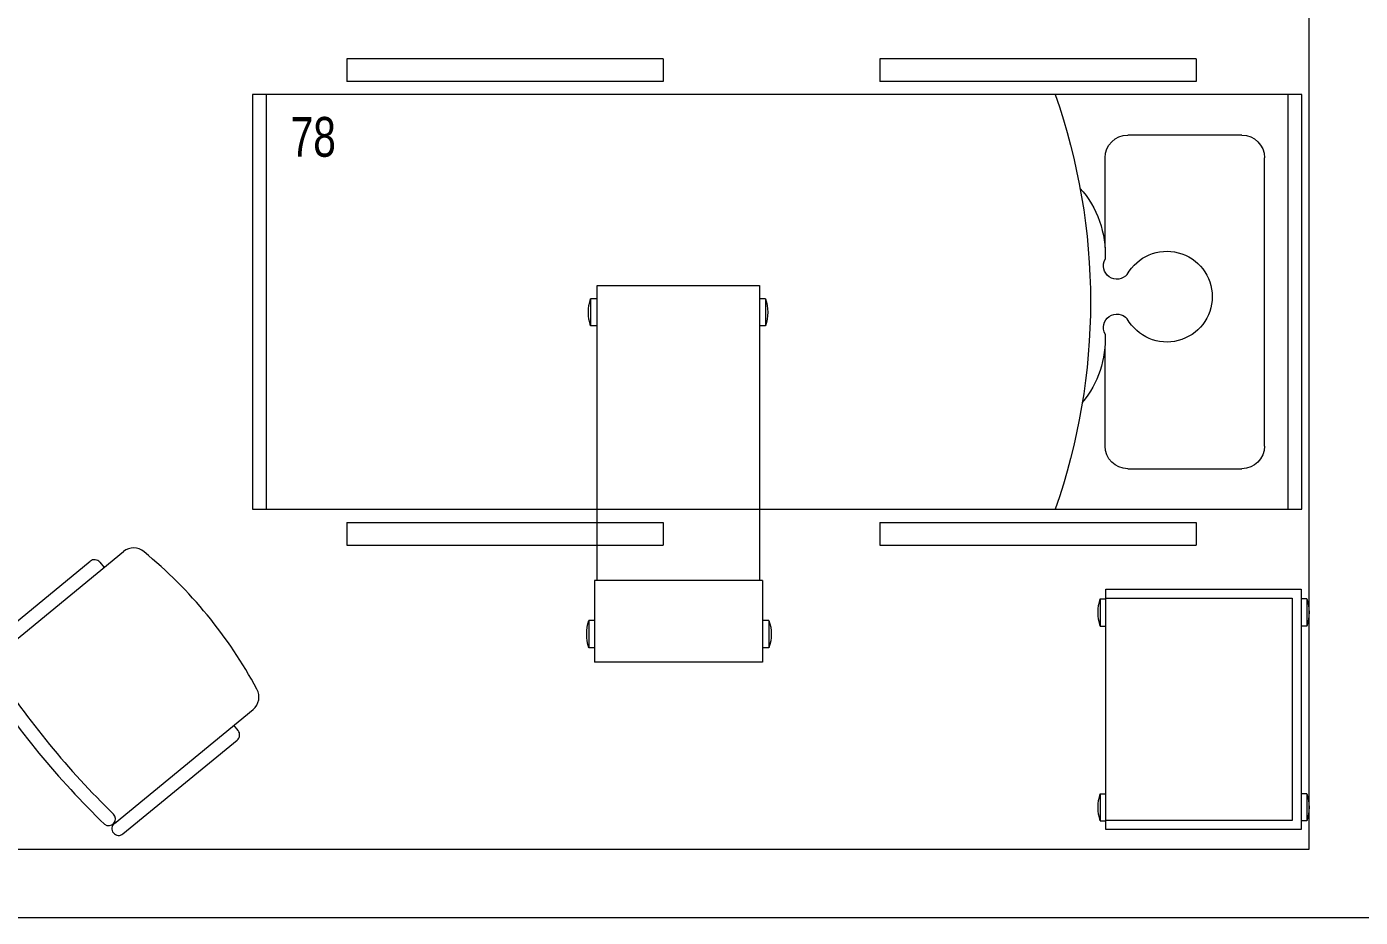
# Model space of a CAD drawing. Header units: metres. Extents: x -18745 to 220762, y -1579758 to -1356048.
# Drawn here: x 144641 to 147579, y -1431373 to -1429410 of the extents above; entities that cross this region are included whole.
import ezdxf

# ---------------------------------------------------------------- set-up
doc = ezdxf.new("R2010")
doc.units = ezdxf.units.M
doc.layers.get('0').update_dxf_attribs({"lineweight": 0})
for name, color, linetype, lineweight in [('A-100 - Copy$0$Medical Equipment and Furniture', 8, 'Continuous', 0), ('A-100 - Copy$0$Medical Equipment and Furniture1', 8, 'Continuous', 5), ('A-100 - Copy$0$Walls', 8, 'Continuous', 0)]:
    doc.layers.add(name, color=color, linetype=linetype, lineweight=lineweight)
doc.styles.add('A-100 - Copy$0$X3G_ENTITY_257CFD', font='swisscl.ttf', dxfattribs={"height": 200})

# ---------------------------------------------------------------- blocks, each defined once
blk = doc.blocks.new('A-100 - Copy$0$Hospital Bed')
at = {"layer": 'A-100 - Copy$0$Medical Equipment and Furniture1'}
for p, q in [((38.338, -101.6315, 0), (38.338, -101.6815, 0)), ((38.338, -101.6315, 0), (39.0347, -101.6315, 0)), ((39.0347, -101.6315, 0), (39.0347, -101.6815, 0)), ((39.5123, -101.6315, 0), (40.209, -101.6315, 0)), ((39.5123, -101.6315, 0), (39.5123, -101.6815, 0)), ((40.209, -101.6315, 0), (40.209, -101.6815, 0)), ((38.338, -101.6815, 0), (39.0347, -101.6815, 0)), ((39.5123, -101.6815, 0), (40.209, -101.6815, 0)), ((38.105, -102.6245, 0), (38.105, -101.7101, 0)), ((38.105, -101.7101, 0), (40.4164, -101.7101, 0)), ((38.135, -102.6245, 0), (38.135, -101.7101, 0)), ((40.3864, -101.7101, 0), (40.3864, -102.6245, 0)), ((40.4164, -101.7101, 0), (40.4164, -102.6245, 0)), ((38.2374, -101.7997, 0), (38.4887, -101.7997, 0)), ((38.1874, -102.485, 0), (38.1874, -101.8497, 0)), ((38.5387, -102.0476, 0), (38.5387, -101.8497, 0)), ((38.5387, -102.485, 0), (38.5387, -102.264, 0)), ((38.4887, -102.535, 0), (38.2374, -102.535, 0)), ((40.4164, -102.6245, 0), (38.105, -102.6245, 0)), ((38.338, -102.6532, 0), (38.338, -102.7032, 0)), ((39.0347, -102.6532, 0), (38.338, -102.6532, 0)), ((39.0347, -102.6532, 0), (39.0347, -102.7032, 0)), ((40.209, -102.6532, 0), (39.5123, -102.6532, 0)), ((39.5123, -102.6532, 0), (39.5123, -102.7032, 0)), ((40.209, -102.6532, 0), (40.209, -102.7032, 0)), ((39.0347, -102.7032, 0), (38.338, -102.7032, 0)), ((40.209, -102.7032, 0), (39.5123, -102.7032, 0))]:
    blk.add_line(p, q, dxfattribs=at)
at = {"layer": 'A-100 - Copy$0$Medical Equipment and Furniture1', "elevation": 0}
for points in [[(38.6489, -102.6245), (38.6489, -102.6245), (38.6489, -102.6245), (38.6489, -102.6245), (38.6489, -102.6245), (38.6489, -102.6245), (38.6489, -102.6245), (38.6489, -102.6245), (38.6489, -102.6245), (38.6489, -102.6245), (38.6489, -102.6245), (38.6489, -102.6245), (38.6489, -102.6245), (38.6489, -102.6245), (38.6489, -102.6245), (38.6489, -102.6245), (38.6489, -102.6245), (38.6489, -102.6245), (38.6489, -102.6245), (38.6489, -102.6245), (38.6489, -102.6245), (38.6489, -102.6245), (38.6489, -102.6245), (38.6489, -102.6245), (38.6489, -102.6245), (38.6489, -102.6245), (38.6489, -102.6245), (38.6489, -102.6245), (38.6489, -102.6245), (38.6489, -102.6245), (38.6489, -102.6245), (38.6489, -102.6245), (38.6489, -102.6245), (38.6489, -102.6245), (38.6489, -102.6245), (38.6489, -102.6245), (38.6489, -102.6245), (38.6489, -102.6245), (38.6489, -102.6245), (38.6489, -102.6245), (38.6489, -102.6245), (38.6489, -102.6245), (38.6489, -102.6245), (38.6489, -102.6245), (38.6489, -102.6245), (38.6489, -102.6245), (38.6489, -102.6245), (38.6489, -102.6245), (38.6489, -102.6245), (38.6489, -102.6245), (38.6489, -102.6245), (38.6489, -102.6245), (38.6489, -102.6245), (38.6489, -102.6245), (38.6489, -102.6245), (38.6489, -102.6245), (38.6489, -102.6245), (38.6489, -102.6245), (38.6489, -102.6245), (38.6489, -102.6245), (38.6489, -102.6245), (38.6489, -102.6245), (38.6489, -102.6245), (38.6489, -102.6245), (38.6489, -102.6245), (38.6489, -102.6245), (38.6489, -102.6245), (38.6489, -102.6245), (38.6489, -102.6245), (38.6489, -102.6245), (38.6489, -102.6245), (38.6489, -102.6245), (38.6489, -102.6245), (38.6489, -102.6245), (38.6489, -102.6245), (38.6489, -102.6245), (38.6489, -102.6245), (38.6489, -102.6245), (38.6489, -102.6245), (38.6489, -102.6245), (38.6489, -102.6245), (38.6489, -102.6245), (38.6489, -102.6245), (38.6489, -102.6245), (38.6489, -102.6245), (38.6489, -102.6245), (38.6489, -102.6245), (38.6489, -102.6245), (38.6489, -102.6245), (38.6489, -102.6245), (38.6489, -102.6245), (38.6489, -102.6245), (38.6489, -102.6245), (38.6489, -102.6245), (38.6489, -102.6245), (38.6489, -102.6245), (38.6489, -102.6245), (38.6489, -102.6245), (38.6489, -102.6245), (38.6489, -102.6245), (38.6489, -102.6245), (38.6489, -102.6245), (38.6489, -102.6245), (38.6489, -102.6245), (38.6489, -102.6245), (38.6489, -102.6245), (38.6489, -102.6245), (38.6489, -102.6245), (38.6489, -102.6245), (38.6489, -102.6245), (38.6489, -102.6245), (38.6489, -102.6245), (38.6489, -102.6245), (38.6489, -102.6245), (38.6489, -102.6245), (38.6489, -102.6245), (38.6489, -102.6245), (38.6489, -102.6245), (38.6489, -102.6245), (38.6489, -102.6245), (38.6489, -102.6245), (38.6489, -102.6245), (38.6489, -102.6245), (38.6489, -102.6245), (38.6489, -102.6245), (38.6489, -102.6245), (38.6489, -102.6245), (38.6489, -102.6245), (38.6489, -102.6245), (38.6489, -102.6245), (38.6489, -102.6245), (38.6489, -102.6245), (38.6489, -102.6245), (38.6489, -102.6245), (38.6489, -102.6245), (38.6489, -102.6245), (38.6489, -102.6245), (38.6489, -102.6245), (38.6489, -102.6245), (38.6489, -102.6245), (38.6489, -102.6245), (38.6489, -102.6245), (38.6489, -102.6245), (38.6489, -102.6245), (38.6489, -102.6245), (38.6489, -102.6245), (38.6489, -102.6245), (38.6489, -102.6245), (38.6489, -102.6245), (38.6489, -102.6245), (38.6489, -102.6245), (38.6489, -102.6245), (38.6489, -102.6245), (38.6489, -102.6245), (38.6489, -102.6245), (38.6489, -102.6245), (38.6489, -102.6245), (38.6489, -102.6245), (38.6489, -102.6245), (38.6489, -102.6245), (38.6489, -102.6245), (38.6489, -102.6245), (38.6489, -102.6245), (38.6489, -102.6245), (38.6489, -102.6245), (38.6489, -102.6245), (38.6489, -102.6245), (38.6489, -102.6245), (38.6489, -102.6245), (38.6489, -102.6245), (38.6489, -102.6245), (38.6489, -102.6245), (38.6489, -102.6245), (38.6489, -102.6245), (38.6489, -102.6245), (38.6489, -102.6245), (38.6489, -102.6245), (38.6489, -102.6245), (38.6489, -102.6245), (38.6489, -102.6245), (38.6489, -102.6245), (38.6489, -102.6245), (38.6489, -102.6245), (38.6489, -102.6245), (38.6489, -102.6245), (38.6489, -102.6245), (38.6489, -102.6245), (38.6489, -102.6245), (38.6489, -102.6245), (38.6489, -102.6245), (38.6489, -102.6245), (38.6489, -102.6245), (38.6489, -102.6245), (38.6489, -102.6245), (38.6489, -102.6245), (38.6489, -102.6245), (38.6489, -102.6245), (38.6489, -102.6245), (38.6489, -102.6245), (38.6489, -102.6245), (38.6489, -102.6245), (38.6489, -102.6245), (38.6489, -102.6245), (38.6489, -102.6245), (38.6489, -102.6245), (38.6489, -102.6245), (38.6489, -102.6245), (38.6489, -102.6245), (38.6489, -102.6245), (38.6489, -102.6245), (38.6489, -102.6245), (38.6489, -102.6245), (38.6489, -102.6245), (38.6489, -102.6245), (38.6489, -102.6245), (38.6489, -102.6245), (38.6489, -102.6245), (38.6489, -102.6245), (38.6489, -102.6245)], [(38.6489, -102.6245), (38.6489, -102.6245), (38.6489, -102.6245), (38.6489, -102.6245), (38.6489, -102.6245), (38.6489, -102.6245), (38.6489, -102.6245), (38.6489, -102.6245), (38.6489, -102.6245), (38.6489, -102.6245), (38.6489, -102.6245), (38.6489, -102.6245), (38.6489, -102.6245), (38.6489, -102.6245), (38.6489, -102.6245), (38.6489, -102.6245), (38.6489, -102.6245), (38.6489, -102.6245), (38.6489, -102.6245), (38.6489, -102.6245), (38.6489, -102.6245), (38.6489, -102.6245), (38.6489, -102.6245), (38.6489, -102.6245), (38.6489, -102.6245), (38.6489, -102.6245), (38.6489, -102.6245), (38.6489, -102.6245), (38.6489, -102.6245), (38.6489, -102.6245), (38.6489, -102.6245), (38.6489, -102.6245), (38.6489, -102.6245), (38.6489, -102.6245), (38.6489, -102.6245), (38.6489, -102.6245), (38.6489, -102.6245), (38.6489, -102.6245), (38.6489, -102.6245), (38.6489, -102.6245), (38.6489, -102.6245), (38.6489, -102.6245), (38.6489, -102.6245), (38.6489, -102.6245), (38.6489, -102.6245), (38.6489, -102.6245), (38.6489, -102.6245), (38.6489, -102.6245), (38.6489, -102.6245), (38.6489, -102.6245), (38.6489, -102.6245), (38.6489, -102.6245), (38.6489, -102.6245), (38.6489, -102.6245), (38.6489, -102.6245), (38.6489, -102.6245), (38.6489, -102.6245), (38.6489, -102.6245), (38.6489, -102.6245), (38.6489, -102.6245), (38.6489, -102.6245), (38.6489, -102.6245), (38.6489, -102.6245), (38.6489, -102.6245), (38.6489, -102.6245), (38.6489, -102.6245), (38.6489, -102.6245), (38.6489, -102.6245), (38.6489, -102.6245), (38.6489, -102.6245), (38.6489, -102.6245), (38.6489, -102.6245), (38.6489, -102.6245), (38.6489, -102.6245), (38.6489, -102.6245), (38.6489, -102.6245), (38.6489, -102.6245), (38.6489, -102.6245), (38.6489, -102.6245), (38.6489, -102.6245), (38.6489, -102.6245), (38.6489, -102.6245), (38.6489, -102.6245), (38.6489, -102.6245), (38.6489, -102.6245), (38.6489, -102.6245), (38.6489, -102.6245), (38.6489, -102.6245), (38.6489, -102.6245), (38.6489, -102.6245), (38.6489, -102.6245), (38.6489, -102.6245), (38.6489, -102.6245), (38.6489, -102.6245), (38.6489, -102.6245), (38.6489, -102.6245), (38.6489, -102.6245), (38.6489, -102.6245), (38.6489, -102.6245), (38.6489, -102.6245), (38.6489, -102.6245), (38.6489, -102.6245), (38.6489, -102.6245), (38.6489, -102.6245), (38.6489, -102.6245), (38.6489, -102.6245), (38.6489, -102.6245), (38.6489, -102.6245), (38.6489, -102.6245), (38.6489, -102.6245), (38.6489, -102.6245), (38.6489, -102.6245), (38.6489, -102.6245), (38.6489, -102.6245), (38.6489, -102.6245), (38.6489, -102.6245), (38.6489, -102.6245), (38.6489, -102.6245), (38.6489, -102.6245), (38.6489, -102.6245), (38.6489, -102.6245), (38.6489, -102.6245), (38.6489, -102.6245), (38.6489, -102.6245), (38.6489, -102.6245), (38.6489, -102.6245), (38.6489, -102.6245), (38.6489, -102.6245), (38.6489, -102.6245), (38.6489, -102.6245), (38.6489, -102.6245), (38.6489, -102.6245), (38.6489, -102.6245), (38.6489, -102.6245), (38.6489, -102.6245), (38.6489, -102.6245), (38.6489, -102.6245), (38.6489, -102.6245), (38.6489, -102.6245), (38.6489, -102.6245), (38.6489, -102.6245), (38.6489, -102.6245), (38.6489, -102.6245), (38.6489, -102.6245), (38.6489, -102.6245), (38.6489, -102.6245), (38.6489, -102.6245), (38.6489, -102.6245), (38.6489, -102.6245), (38.6489, -102.6245), (38.6489, -102.6245), (38.6489, -102.6245), (38.6489, -102.6245), (38.6489, -102.6245), (38.6489, -102.6245), (38.6489, -102.6245), (38.6489, -102.6245), (38.6489, -102.6245), (38.6489, -102.6245), (38.6489, -102.6245), (38.6489, -102.6245), (38.6489, -102.6245), (38.6489, -102.6245), (38.6489, -102.6245), (38.6489, -102.6245), (38.6489, -102.6245), (38.6489, -102.6245), (38.6489, -102.6245), (38.6489, -102.6245), (38.6489, -102.6245), (38.6489, -102.6245), (38.6489, -102.6245), (38.6489, -102.6245), (38.6489, -102.6245), (38.6489, -102.6245), (38.6489, -102.6245), (38.6489, -102.6245), (38.6489, -102.6245), (38.6489, -102.6245), (38.6489, -102.6245), (38.6489, -102.6245), (38.6489, -102.6245), (38.6489, -102.6245), (38.6489, -102.6245), (38.6489, -102.6245), (38.6489, -102.6245), (38.6489, -102.6245), (38.6489, -102.6245), (38.6489, -102.6245), (38.6489, -102.6245), (38.6489, -102.6245), (38.6489, -102.6245), (38.6489, -102.6245), (38.6489, -102.6245), (38.6489, -102.6245), (38.6489, -102.6245), (38.6489, -102.6245), (38.6489, -102.6245), (38.6489, -102.6245), (38.6489, -102.6245), (38.6489, -102.6245), (38.6489, -102.6245), (38.6489, -102.6245), (38.6489, -102.6245), (38.6489, -102.6245), (38.6489, -102.6245), (38.6489, -102.6245), (38.6489, -102.6245), (38.6489, -102.6245), (38.6489, -102.6245), (38.6489, -102.6245), (38.6489, -102.6245), (38.6489, -102.6245), (38.6489, -102.6245)], [(38.6489, -102.6245), (38.6489, -102.6245), (38.6489, -102.6245), (38.6489, -102.6245), (38.6489, -102.6245), (38.6489, -102.6245), (38.6489, -102.6245), (38.6489, -102.6245), (38.6489, -102.6245), (38.6489, -102.6245), (38.6489, -102.6245), (38.6489, -102.6245), (38.6489, -102.6245), (38.6489, -102.6245), (38.6489, -102.6245), (38.6489, -102.6245), (38.6489, -102.6245), (38.6489, -102.6245), (38.6489, -102.6245), (38.6489, -102.6245), (38.6489, -102.6245), (38.6489, -102.6245), (38.6489, -102.6245), (38.6489, -102.6245), (38.6489, -102.6245), (38.6489, -102.6245), (38.6489, -102.6245), (38.6489, -102.6245), (38.6489, -102.6245), (38.6489, -102.6245), (38.6489, -102.6245), (38.6489, -102.6245), (38.6489, -102.6245), (38.6489, -102.6245), (38.6489, -102.6245), (38.6489, -102.6245), (38.6489, -102.6245), (38.6489, -102.6245), (38.6489, -102.6245), (38.6489, -102.6245), (38.6489, -102.6245), (38.6489, -102.6245), (38.6489, -102.6245), (38.6489, -102.6245), (38.6489, -102.6245), (38.6489, -102.6245), (38.6489, -102.6245), (38.6489, -102.6245), (38.6489, -102.6245), (38.6489, -102.6245), (38.6489, -102.6245), (38.6489, -102.6245), (38.6489, -102.6245), (38.6489, -102.6245), (38.6489, -102.6245), (38.6489, -102.6245), (38.6489, -102.6245), (38.6489, -102.6245), (38.6489, -102.6245), (38.6489, -102.6245), (38.6489, -102.6245), (38.6489, -102.6245), (38.6489, -102.6245), (38.6489, -102.6245), (38.6489, -102.6245), (38.6489, -102.6245), (38.6489, -102.6245), (38.6489, -102.6245), (38.6489, -102.6245), (38.6489, -102.6245), (38.6489, -102.6245), (38.6489, -102.6245), (38.6489, -102.6245), (38.6489, -102.6245), (38.6489, -102.6245), (38.6489, -102.6245), (38.6489, -102.6245), (38.6489, -102.6245), (38.6489, -102.6245), (38.6489, -102.6245), (38.6489, -102.6245), (38.6489, -102.6245), (38.6489, -102.6245), (38.6489, -102.6245), (38.6489, -102.6245), (38.6489, -102.6245), (38.6489, -102.6245), (38.6489, -102.6245), (38.6489, -102.6245), (38.6489, -102.6245), (38.6489, -102.6245), (38.6489, -102.6245), (38.6489, -102.6245), (38.6489, -102.6245), (38.6489, -102.6245), (38.6489, -102.6245), (38.6489, -102.6245), (38.6489, -102.6245), (38.6489, -102.6245), (38.6489, -102.6245), (38.6489, -102.6245), (38.6489, -102.6245), (38.6489, -102.6245), (38.6489, -102.6245), (38.6489, -102.6245), (38.6489, -102.6245), (38.6489, -102.6245), (38.6489, -102.6245), (38.6489, -102.6245), (38.6489, -102.6245), (38.6489, -102.6245), (38.6489, -102.6245), (38.6489, -102.6245), (38.6489, -102.6245), (38.6489, -102.6245), (38.6489, -102.6245), (38.6489, -102.6245), (38.6489, -102.6245), (38.6489, -102.6245), (38.6489, -102.6245), (38.6489, -102.6245), (38.6489, -102.6245), (38.6489, -102.6245), (38.6489, -102.6245), (38.6489, -102.6245), (38.6489, -102.6245), (38.6489, -102.6245), (38.6489, -102.6245), (38.6489, -102.6245), (38.6489, -102.6245), (38.6489, -102.6245), (38.6489, -102.6245), (38.6489, -102.6245), (38.6489, -102.6245), (38.6489, -102.6245), (38.6489, -102.6245), (38.6489, -102.6245), (38.6489, -102.6245), (38.6489, -102.6245), (38.6489, -102.6245), (38.6489, -102.6245), (38.6489, -102.6245), (38.6489, -102.6245), (38.6489, -102.6245), (38.6489, -102.6245), (38.6489, -102.6245), (38.6489, -102.6245), (38.6489, -102.6245), (38.6489, -102.6245), (38.6489, -102.6245), (38.6489, -102.6245), (38.6489, -102.6245), (38.6489, -102.6245), (38.6489, -102.6245), (38.6489, -102.6245), (38.6489, -102.6245), (38.6489, -102.6245), (38.6489, -102.6245), (38.6489, -102.6245), (38.6489, -102.6245), (38.6489, -102.6245), (38.6489, -102.6245), (38.6489, -102.6245), (38.6489, -102.6245), (38.6489, -102.6245), (38.6489, -102.6245), (38.6489, -102.6245), (38.6489, -102.6245), (38.6489, -102.6245), (38.6489, -102.6245), (38.6489, -102.6245), (38.6489, -102.6245), (38.6489, -102.6245), (38.6489, -102.6245), (38.6489, -102.6245), (38.6489, -102.6245), (38.6489, -102.6245), (38.6489, -102.6245), (38.6489, -102.6245), (38.6489, -102.6245), (38.6489, -102.6245), (38.6489, -102.6245), (38.6489, -102.6245), (38.6489, -102.6245), (38.6489, -102.6245), (38.6489, -102.6245), (38.6489, -102.6245), (38.6489, -102.6245), (38.6489, -102.6245), (38.6489, -102.6245), (38.6489, -102.6245), (38.6489, -102.6245), (38.6489, -102.6245), (38.6489, -102.6245), (38.6489, -102.6245), (38.6489, -102.6245), (38.6489, -102.6245), (38.6489, -102.6245), (38.6489, -102.6245), (38.6489, -102.6245), (38.6489, -102.6245), (38.6489, -102.6245), (38.6489, -102.6245), (38.6489, -102.6245), (38.6489, -102.6245), (38.6489, -102.6245), (38.6489, -102.6245), (38.6489, -102.6245), (38.6489, -102.6245), (38.6489, -102.6245), (38.6489, -102.6245), (38.6489, -102.6245), (38.6489, -102.6245), (38.6489, -102.6245), (38.6489, -102.6245), (38.6489, -102.6245), (38.6489, -102.6245), (38.6489, -102.6245), (38.6489, -102.6245), (38.6489, -102.6245), (38.6489, -102.6245), (38.6489, -102.6245), (38.6489, -102.6245), (38.6489, -102.6245), (38.6489, -102.6245), (38.6489, -102.6245), (38.6489, -102.6245), (38.6489, -102.6245), (38.6489, -102.6245), (38.6489, -102.6245), (38.6489, -102.6245), (38.6489, -102.6245), (38.6489, -102.6245), (38.6489, -102.6245), (38.6489, -102.6245), (38.6489, -102.6245), (38.6489, -102.6245), (38.6489, -102.6245), (38.6489, -102.6245), (38.6489, -102.6245), (38.6489, -102.6245), (38.6489, -102.6245), (38.6489, -102.6245), (38.6489, -102.6245), (38.6489, -102.6245), (38.6489, -102.6245), (38.6489, -102.6245), (38.6489, -102.6245), (38.6489, -102.6245), (38.6489, -102.6245), (38.6489, -102.6245), (38.6489, -102.6245), (38.6489, -102.6245), (38.6489, -102.6245), (38.6489, -102.6245), (38.6489, -102.6245), (38.6489, -102.6245), (38.6489, -102.6245), (38.6489, -102.6245), (38.6489, -102.6245), (38.6489, -102.6245), (38.6489, -102.6245), (38.6489, -102.6245), (38.6489, -102.6245), (38.6489, -102.6245), (38.6489, -102.6245), (38.6489, -102.6245), (38.6489, -102.6245), (38.6489, -102.6245), (38.6489, -102.6245), (38.6489, -102.6245), (38.6489, -102.6245), (38.6489, -102.6245), (38.6489, -102.6245), (38.6489, -102.6245), (38.6489, -102.6245), (38.6489, -102.6245)]]:
    blk.add_lwpolyline(points, close=True, dxfattribs=at)
for points in [[(38.6489, -102.6245), (38.6489, -102.6245), (38.6489, -102.6245), (38.6489, -102.6245), (38.6489, -102.6245), (38.6489, -102.6245), (38.6489, -102.6245), (38.6489, -102.6245)], [(38.6489, -102.6245), (38.6489, -102.6245), (38.6489, -102.6245), (38.6489, -102.6245), (38.6489, -102.6245), (38.6489, -102.6245), (38.6489, -102.6245), (38.6489, -102.6245), (38.6489, -102.6245), (38.6489, -102.6245), (38.6489, -102.6245), (38.6489, -102.6245), (38.6489, -102.6245), (38.6489, -102.6245), (38.6489, -102.6245), (38.6489, -102.6245), (38.6489, -102.6245), (38.6489, -102.6245), (38.6489, -102.6245), (38.6489, -102.6245), (38.6489, -102.6245), (38.6489, -102.6245), (38.6489, -102.6245), (38.6489, -102.6245), (38.6489, -102.6245), (38.6489, -102.6245), (38.6489, -102.6245), (38.6489, -102.6245), (38.6489, -102.6245), (38.6489, -102.6245), (38.6489, -102.6245), (38.6489, -102.6245), (38.6489, -102.6245), (38.6489, -102.6245), (38.6489, -102.6245), (38.6489, -102.6245), (38.6489, -102.6245), (38.6489, -102.6245), (38.6489, -102.6245), (38.6489, -102.6245), (38.6489, -102.6245), (38.6489, -102.6245), (38.6489, -102.6245), (38.6489, -102.6245), (38.6489, -102.6245), (38.6489, -102.6245), (38.6489, -102.6245), (38.6489, -102.6245), (38.6489, -102.6245), (38.6489, -102.6245), (38.6489, -102.6245), (38.6489, -102.6245), (38.6489, -102.6245), (38.6489, -102.6245), (38.6489, -102.6245), (38.6489, -102.6245), (38.6489, -102.6245), (38.6489, -102.6245), (38.6489, -102.6245), (38.6489, -102.6245), (38.6489, -102.6245), (38.6489, -102.6245), (38.6489, -102.6245), (38.6489, -102.6245), (38.6489, -102.6245), (38.6489, -102.6245), (38.6489, -102.6245), (38.6489, -102.6245), (38.6489, -102.6245), (38.6489, -102.6245), (38.6489, -102.6245), (38.6489, -102.6245), (38.6489, -102.6245), (38.6489, -102.6245), (38.6489, -102.6245), (38.6489, -102.6245), (38.6489, -102.6245), (38.6489, -102.6245), (38.6489, -102.6245), (38.6489, -102.6245), (38.6489, -102.6245), (38.6489, -102.6245), (38.6489, -102.6245), (38.6489, -102.6245), (38.6489, -102.6245), (38.6489, -102.6245), (38.6489, -102.6245), (38.6489, -102.6245), (38.6489, -102.6245), (38.6489, -102.6245), (38.6489, -102.6245), (38.6489, -102.6245), (38.6489, -102.6245), (38.6489, -102.6245), (38.6489, -102.6245), (38.6489, -102.6245), (38.6489, -102.6245), (38.6489, -102.6245), (38.6489, -102.6245), (38.6489, -102.6245), (38.6489, -102.6245), (38.6489, -102.6245), (38.6489, -102.6245), (38.6489, -102.6245), (38.6489, -102.6245), (38.6489, -102.6245), (38.6489, -102.6245), (38.6489, -102.6245), (38.6489, -102.6245), (38.6489, -102.6245), (38.6489, -102.6245)], [(38.6489, -102.6245), (38.6489, -102.6245), (38.6489, -102.6245), (38.6489, -102.6245), (38.6489, -102.6245), (38.6489, -102.6245), (38.6489, -102.6245), (38.6489, -102.6245), (38.6489, -102.6245), (38.6489, -102.6245), (38.6489, -102.6245), (38.6489, -102.6245), (38.6489, -102.6245), (38.6489, -102.6245), (38.6489, -102.6245), (38.6489, -102.6245), (38.6489, -102.6245)], [(38.6489, -102.6245), (38.6489, -102.6245), (38.6489, -102.6245), (38.6489, -102.6245), (38.6489, -102.6245), (38.6489, -102.6245), (38.6489, -102.6245)], [(38.6489, -102.6245), (38.6489, -102.6245), (38.6489, -102.6245), (38.6489, -102.6245), (38.6489, -102.6245), (38.6489, -102.6245), (38.6489, -102.6245), (38.6489, -102.6245), (38.6489, -102.6245), (38.6489, -102.6245), (38.6489, -102.6245), (38.6489, -102.6245)], [(38.6489, -102.6245), (38.6489, -102.6245), (38.6489, -102.6245), (38.6489, -102.6245), (38.6489, -102.6245), (38.6489, -102.6245), (38.6489, -102.6245), (38.6489, -102.6245), (38.6489, -102.6245), (38.6489, -102.6245), (38.6489, -102.6245), (38.6489, -102.6245), (38.6489, -102.6245), (38.6489, -102.6245), (38.6489, -102.6245), (38.6489, -102.6245), (38.6489, -102.6245), (38.6489, -102.6245), (38.6489, -102.6245), (38.6489, -102.6245), (38.6489, -102.6245), (38.6489, -102.6245), (38.6489, -102.6245), (38.6489, -102.6245), (38.6489, -102.6245), (38.6489, -102.6245), (38.6489, -102.6245), (38.6489, -102.6245), (38.6489, -102.6245), (38.6489, -102.6245), (38.6489, -102.6245), (38.6489, -102.6245), (38.6489, -102.6245), (38.6489, -102.6245), (38.6489, -102.6245), (38.6489, -102.6245), (38.6489, -102.6245), (38.6489, -102.6245), (38.6489, -102.6245), (38.6489, -102.6245), (38.6489, -102.6245), (38.6489, -102.6245), (38.6489, -102.6245), (38.6489, -102.6245), (38.6489, -102.6245), (38.6489, -102.6245), (38.6489, -102.6245), (38.6489, -102.6245), (38.6489, -102.6245), (38.6489, -102.6245), (38.6489, -102.6245), (38.6489, -102.6245), (38.6489, -102.6245), (38.6489, -102.6245), (38.6489, -102.6245), (38.6489, -102.6245), (38.6489, -102.6245), (38.6489, -102.6245), (38.6489, -102.6245), (38.6489, -102.6245), (38.6489, -102.6245), (38.6489, -102.6245), (38.6489, -102.6245), (38.6489, -102.6245), (38.6489, -102.6245), (38.6489, -102.6245), (38.6489, -102.6245), (38.6489, -102.6245), (38.6489, -102.6245), (38.6489, -102.6245), (38.6489, -102.6245), (38.6489, -102.6245), (38.6489, -102.6245), (38.6489, -102.6245), (38.6489, -102.6245), (38.6489, -102.6245), (38.6489, -102.6245), (38.6489, -102.6245), (38.6489, -102.6245), (38.6489, -102.6245), (38.6489, -102.6245), (38.6489, -102.6245), (38.6489, -102.6245), (38.6489, -102.6245), (38.6489, -102.6245), (38.6489, -102.6245), (38.6489, -102.6245), (38.6489, -102.6245), (38.6489, -102.6245)], [(38.6489, -102.6245), (38.6489, -102.6245), (38.6489, -102.6245), (38.6489, -102.6245), (38.6489, -102.6245), (38.6489, -102.6245), (38.6489, -102.6245), (38.6489, -102.6245), (38.6489, -102.6245), (38.6489, -102.6245), (38.6489, -102.6245), (38.6489, -102.6245), (38.6489, -102.6245), (38.6489, -102.6245), (38.6489, -102.6245), (38.6489, -102.6245), (38.6489, -102.6245), (38.6489, -102.6245), (38.6489, -102.6245), (38.6489, -102.6245), (38.6489, -102.6245), (38.6489, -102.6245), (38.6489, -102.6245), (38.6489, -102.6245), (38.6489, -102.6245), (38.6489, -102.6245), (38.6489, -102.6245), (38.6489, -102.6245), (38.6489, -102.6245), (38.6489, -102.6245), (38.6489, -102.6245), (38.6489, -102.6245), (38.6489, -102.6245), (38.6489, -102.6245), (38.6489, -102.6245), (38.6489, -102.6245), (38.6489, -102.6245), (38.6489, -102.6245), (38.6489, -102.6245), (38.6489, -102.6245), (38.6489, -102.6245), (38.6489, -102.6245), (38.6489, -102.6245), (38.6489, -102.6245), (38.6489, -102.6245), (38.6489, -102.6245), (38.6489, -102.6245), (38.6489, -102.6245), (38.6489, -102.6245), (38.6489, -102.6245), (38.6489, -102.6245), (38.6489, -102.6245), (38.6489, -102.6245), (38.6489, -102.6245)], [(38.6489, -102.6245), (38.6489, -102.6245), (38.6489, -102.6245), (38.6489, -102.6245), (38.6489, -102.6245), (38.6489, -102.6245), (38.6489, -102.6245), (38.6489, -102.6245), (38.6489, -102.6245), (38.6489, -102.6245)], [(38.6489, -102.6245), (38.6489, -102.6245), (38.6489, -102.6245), (38.6489, -102.6245), (38.6489, -102.6245), (38.6489, -102.6245), (38.6489, -102.6245), (38.6489, -102.6245), (38.6489, -102.6245), (38.6489, -102.6245)], [(38.6489, -102.6245), (38.6489, -102.6245), (38.6489, -102.6245), (38.6489, -102.6245), (38.6489, -102.6245), (38.6489, -102.6245), (38.6489, -102.6245), (38.6489, -102.6245), (38.6489, -102.6245), (38.6489, -102.6245), (38.6489, -102.6245), (38.6489, -102.6245), (38.6489, -102.6245), (38.6489, -102.6245), (38.6489, -102.6245)], [(38.6489, -102.6245), (38.6489, -102.6245), (38.6489, -102.6245), (38.6489, -102.6245), (38.6489, -102.6245), (38.6489, -102.6245), (38.6489, -102.6245), (38.6489, -102.6245), (38.6489, -102.6245), (38.6489, -102.6245)], [(38.6489, -102.6245), (38.6489, -102.6245), (38.6489, -102.6245), (38.6489, -102.6245), (38.6489, -102.6245), (38.6489, -102.6245), (38.6489, -102.6245)], [(38.6489, -102.6245), (38.6489, -102.6245), (38.6489, -102.6245), (38.6489, -102.6245), (38.6489, -102.6245), (38.6489, -102.6245), (38.6489, -102.6245), (38.6489, -102.6245), (38.6489, -102.6245), (38.6489, -102.6245)], [(38.6489, -102.6245), (38.6489, -102.6245), (38.6489, -102.6245), (38.6489, -102.6245), (38.6489, -102.6245), (38.6489, -102.6245), (38.6489, -102.6245), (38.6489, -102.6245), (38.6489, -102.6245), (38.6489, -102.6245), (38.6489, -102.6245), (38.6489, -102.6245), (38.6489, -102.6245), (38.6489, -102.6245), (38.6489, -102.6245), (38.6489, -102.6245), (38.6489, -102.6245), (38.6489, -102.6245)], [(38.6489, -102.6245), (38.6489, -102.6245), (38.6489, -102.6245), (38.6489, -102.6245), (38.6489, -102.6245), (38.6489, -102.6245), (38.6489, -102.6245), (38.6489, -102.6245), (38.6489, -102.6245)]]:
    blk.add_lwpolyline(points, dxfattribs=at)
at = {"layer": 'A-100 - Copy$0$Medical Equipment and Furniture1'}
for centre, radius, start, end in [((39.9488, -102.1673, 0), 1.378, 160.6222, 199.3778), ((38.2374, -101.8497, 0), 0.05, 90, 180), ((38.4887, -101.8497, 0), 0.05, 0, 90), ((38.7578, -102.0625, 0), 0.2195, 138.2973, 182.816), ((38.4026, -102.1558, 0), 0.1, 29.3037, 330.6963), ((38.5126, -102.0878, 0), 0.0297, 220.0437, 29.1003), ((38.5126, -102.2238, 0), 0.0297, 330.8997, 139.9563), ((38.7578, -102.2491, 0), 0.2195, 177.184, 219.6878), ((38.2374, -102.485, 0), 0.05, 180, 270), ((38.4887, -102.485, 0), 0.05, 270, 0)]:
    blk.add_arc(centre, radius, start, end, dxfattribs=at)
blk = doc.blocks.new('A-100 - Copy$0$HF13963-P')
at = {"layer": 'A-100 - Copy$0$Medical Equipment and Furniture1'}
for p, q in [((0.18, 0.185), (0, 0.185)), ((0, 0.185), (0, -0.185)), ((0.0915, 0.1995), (0.0315, 0.1995)), ((0.0315, 0.1995), (0.0315, 0.185)), ((0.0915, 0.1995), (0.0915, 0.185)), ((0.18, 0.185), (0.18, -0.185)), ((0.83, 0.1788), (0.18, 0.1788)), ((0.8007, 0.1919), (0.7407, 0.1919)), ((0.7407, 0.1919), (0.7407, 0.1788)), ((0.8007, 0.1919), (0.8007, 0.1788)), ((0.83, -0.1788), (0.83, 0.1788)), ((0.18, -0.185), (0, -0.185)), ((0.0315, -0.185), (0.0315, -0.1971)), ((0.0915, -0.1971), (0.0315, -0.1971)), ((0.0915, -0.185), (0.0915, -0.1971)), ((0.18, -0.1788), (0.83, -0.1788)), ((0.7407, -0.1788), (0.7407, -0.1933)), ((0.8007, -0.1933), (0.7407, -0.1933)), ((0.8007, -0.1788), (0.8007, -0.1933))]:
    blk.add_line(p, q, dxfattribs=at)
for centre, start, end in [((0.0615, 0.112), 71.0754, 108.9246), ((0.7707, 0.1044), 71.0754, 108.9246), ((0.0615, -0.1096), 251.0754, 288.9246), ((0.7707, -0.1058), 251.0754, 288.9246)]:
    blk.add_arc(centre, 0.0925, start, end, dxfattribs=at)
blk = doc.blocks.new('A-100 - Copy$0$HF10531-P')
at = {"layer": 'A-100 - Copy$0$Medical Equipment and Furniture1'}
for p, q in [((0.0791, 0.4424), (0.0191, 0.4424)), ((0.0191, 0.4424), (0.0191, 0.43)), ((0.0791, 0.4424), (0.0791, 0.43)), ((0.5086, 0.4424), (0.4486, 0.4424)), ((0.4486, 0.4424), (0.4486, 0.43)), ((0.5086, 0.4424), (0.5086, 0.43)), ((0.53, 0.43), (0, 0.43)), ((0, 0.43), (0, 0)), ((0.53, 0), (0.53, 0.43)), ((0.51, 0.41), (0.02, 0.41)), ((0.02, 0.41), (0.02, 0)), ((0.51, 0), (0.51, 0.41)), ((0, 0), (0.53, 0)), ((0.0191, -0.0124), (0.0191, 0)), ((0.0791, -0.0124), (0.0791, 0)), ((0.4486, -0.0124), (0.4486, 0)), ((0.5086, -0.0124), (0.5086, 0)), ((0.0791, -0.0124), (0.0191, -0.0124)), ((0.5086, -0.0124), (0.4486, -0.0124))]:
    blk.add_line(p, q, dxfattribs=at)
for points in [[(0.02, 0.41), (0.02, 0.41), (0.02, 0.41), (0.02, 0.41), (0.02, 0.41), (0.02, 0.41), (0.02, 0.41), (0.02, 0.41), (0.02, 0.41), (0.02, 0.41), (0.02, 0.41), (0.02, 0.41), (0.02, 0.41), (0.02, 0.41), (0.02, 0.41), (0.02, 0.41), (0.02, 0.41), (0.02, 0.41), (0.02, 0.41), (0.02, 0.41), (0.02, 0.41), (0.02, 0.41), (0.02, 0.41), (0.02, 0.41), (0.02, 0.41), (0.02, 0.41), (0.02, 0.41), (0.02, 0.41), (0.02, 0.41), (0.02, 0.41), (0.02, 0.41), (0.02, 0.41), (0.02, 0.41), (0.02, 0.41), (0.02, 0.41), (0.02, 0.41), (0.02, 0.41), (0.02, 0.41), (0.02, 0.41), (0.02, 0.41), (0.02, 0.41), (0.02, 0.41), (0.02, 0.41), (0.02, 0.41), (0.02, 0.41), (0.02, 0.41), (0.02, 0.41), (0.02, 0.41), (0.02, 0.41), (0.02, 0.41), (0.02, 0.41), (0.02, 0.41), (0.02, 0.41), (0.02, 0.41), (0.02, 0.41), (0.02, 0.41), (0.02, 0.41), (0.02, 0.41), (0.02, 0.41), (0.02, 0.41), (0.02, 0.41), (0.02, 0.41), (0.02, 0.41), (0.02, 0.41), (0.02, 0.41), (0.02, 0.41), (0.02, 0.41), (0.02, 0.41), (0.02, 0.41), (0.02, 0.41), (0.02, 0.41), (0.02, 0.41), (0.02, 0.41), (0.02, 0.41), (0.02, 0.41), (0.02, 0.41), (0.02, 0.41), (0.02, 0.41), (0.02, 0.41), (0.02, 0.41), (0.02, 0.41), (0.02, 0.41), (0.02, 0.41), (0.02, 0.41), (0.02, 0.41), (0.02, 0.41), (0.02, 0.41), (0.02, 0.41), (0.02, 0.41), (0.02, 0.41), (0.02, 0.41), (0.02, 0.41), (0.02, 0.41), (0.02, 0.41), (0.02, 0.41), (0.02, 0.41), (0.02, 0.41), (0.02, 0.41), (0.02, 0.41), (0.02, 0.41), (0.02, 0.41), (0.02, 0.41), (0.02, 0.41), (0.02, 0.41), (0.02, 0.41), (0.02, 0.41), (0.02, 0.41), (0.02, 0.41), (0.02, 0.41), (0.02, 0.41), (0.02, 0.41), (0.02, 0.41), (0.02, 0.41), (0.02, 0.41), (0.02, 0.41), (0.02, 0.41), (0.02, 0.41), (0.02, 0.41), (0.02, 0.41), (0.02, 0.41), (0.02, 0.41), (0.02, 0.41), (0.02, 0.41), (0.02, 0.41), (0.02, 0.41), (0.02, 0.41), (0.02, 0.41), (0.02, 0.41), (0.02, 0.41), (0.02, 0.41), (0.02, 0.41), (0.02, 0.41), (0.02, 0.41), (0.02, 0.41), (0.02, 0.41), (0.02, 0.41), (0.02, 0.41), (0.02, 0.41), (0.02, 0.41), (0.02, 0.41), (0.02, 0.41), (0.02, 0.41), (0.02, 0.41), (0.02, 0.41), (0.02, 0.41), (0.02, 0.41), (0.02, 0.41), (0.02, 0.41), (0.02, 0.41), (0.02, 0.41), (0.02, 0.41), (0.02, 0.41), (0.02, 0.41), (0.02, 0.41), (0.02, 0.41), (0.02, 0.41), (0.02, 0.41), (0.02, 0.41), (0.02, 0.41), (0.02, 0.41), (0.02, 0.41), (0.02, 0.41), (0.02, 0.41), (0.02, 0.41), (0.02, 0.41), (0.02, 0.41), (0.02, 0.41), (0.02, 0.41), (0.02, 0.41), (0.02, 0.41), (0.02, 0.41), (0.02, 0.41), (0.02, 0.41), (0.02, 0.41), (0.02, 0.41), (0.02, 0.41), (0.02, 0.41), (0.02, 0.41), (0.02, 0.41), (0.02, 0.41), (0.02, 0.41), (0.02, 0.41), (0.02, 0.41), (0.02, 0.41), (0.02, 0.41), (0.02, 0.41), (0.02, 0.41), (0.02, 0.41), (0.02, 0.41), (0.02, 0.41), (0.02, 0.41), (0.02, 0.41), (0.02, 0.41), (0.02, 0.41), (0.02, 0.41), (0.02, 0.41), (0.02, 0.41), (0.02, 0.41), (0.02, 0.41), (0.02, 0.41), (0.02, 0.41), (0.02, 0.41), (0.02, 0.41), (0.02, 0.41), (0.02, 0.41), (0.02, 0.41), (0.02, 0.41), (0.02, 0.41), (0.02, 0.41), (0.02, 0.41), (0.02, 0.41), (0.02, 0.41), (0.02, 0.41), (0.02, 0.41), (0.02, 0.41), (0.02, 0.41), (0.02, 0.41), (0.02, 0.41), (0.02, 0.41)], [(0.02, 0.41), (0.02, 0.41), (0.02, 0.41), (0.02, 0.41), (0.02, 0.41), (0.02, 0.41), (0.02, 0.41), (0.02, 0.41), (0.02, 0.41), (0.02, 0.41), (0.02, 0.41), (0.02, 0.41), (0.02, 0.41), (0.02, 0.41), (0.02, 0.41), (0.02, 0.41), (0.02, 0.41), (0.02, 0.41), (0.02, 0.41), (0.02, 0.41), (0.02, 0.41), (0.02, 0.41), (0.02, 0.41), (0.02, 0.41), (0.02, 0.41), (0.02, 0.41), (0.02, 0.41), (0.02, 0.41), (0.02, 0.41), (0.02, 0.41), (0.02, 0.41), (0.02, 0.41), (0.02, 0.41), (0.02, 0.41), (0.02, 0.41), (0.02, 0.41), (0.02, 0.41), (0.02, 0.41), (0.02, 0.41), (0.02, 0.41), (0.02, 0.41), (0.02, 0.41), (0.02, 0.41), (0.02, 0.41), (0.02, 0.41), (0.02, 0.41), (0.02, 0.41), (0.02, 0.41), (0.02, 0.41), (0.02, 0.41), (0.02, 0.41), (0.02, 0.41), (0.02, 0.41), (0.02, 0.41), (0.02, 0.41), (0.02, 0.41), (0.02, 0.41), (0.02, 0.41), (0.02, 0.41), (0.02, 0.41), (0.02, 0.41), (0.02, 0.41), (0.02, 0.41), (0.02, 0.41), (0.02, 0.41), (0.02, 0.41), (0.02, 0.41), (0.02, 0.41), (0.02, 0.41), (0.02, 0.41), (0.02, 0.41), (0.02, 0.41), (0.02, 0.41), (0.02, 0.41), (0.02, 0.41), (0.02, 0.41), (0.02, 0.41), (0.02, 0.41), (0.02, 0.41), (0.02, 0.41), (0.02, 0.41), (0.02, 0.41), (0.02, 0.41), (0.02, 0.41), (0.02, 0.41), (0.02, 0.41), (0.02, 0.41), (0.02, 0.41), (0.02, 0.41), (0.02, 0.41), (0.02, 0.41), (0.02, 0.41), (0.02, 0.41), (0.02, 0.41), (0.02, 0.41), (0.02, 0.41), (0.02, 0.41), (0.02, 0.41), (0.02, 0.41), (0.02, 0.41), (0.02, 0.41), (0.02, 0.41), (0.02, 0.41), (0.02, 0.41), (0.02, 0.41), (0.02, 0.41), (0.02, 0.41), (0.02, 0.41), (0.02, 0.41), (0.02, 0.41), (0.02, 0.41), (0.02, 0.41), (0.02, 0.41), (0.02, 0.41), (0.02, 0.41), (0.02, 0.41), (0.02, 0.41), (0.02, 0.41), (0.02, 0.41), (0.02, 0.41), (0.02, 0.41), (0.02, 0.41), (0.02, 0.41), (0.02, 0.41), (0.02, 0.41), (0.02, 0.41), (0.02, 0.41), (0.02, 0.41), (0.02, 0.41), (0.02, 0.41), (0.02, 0.41), (0.02, 0.41), (0.02, 0.41), (0.02, 0.41), (0.02, 0.41), (0.02, 0.41), (0.02, 0.41), (0.02, 0.41), (0.02, 0.41), (0.02, 0.41), (0.02, 0.41), (0.02, 0.41), (0.02, 0.41), (0.02, 0.41), (0.02, 0.41), (0.02, 0.41), (0.02, 0.41), (0.02, 0.41), (0.02, 0.41), (0.02, 0.41), (0.02, 0.41), (0.02, 0.41), (0.02, 0.41), (0.02, 0.41), (0.02, 0.41), (0.02, 0.41), (0.02, 0.41), (0.02, 0.41), (0.02, 0.41), (0.02, 0.41), (0.02, 0.41), (0.02, 0.41), (0.02, 0.41), (0.02, 0.41), (0.02, 0.41), (0.02, 0.41), (0.02, 0.41), (0.02, 0.41), (0.02, 0.41), (0.02, 0.41), (0.02, 0.41), (0.02, 0.41), (0.02, 0.41), (0.02, 0.41), (0.02, 0.41), (0.02, 0.41), (0.02, 0.41), (0.02, 0.41), (0.02, 0.41), (0.02, 0.41), (0.02, 0.41), (0.02, 0.41), (0.02, 0.41), (0.02, 0.41), (0.02, 0.41), (0.02, 0.41), (0.02, 0.41), (0.02, 0.41), (0.02, 0.41), (0.02, 0.41), (0.02, 0.41), (0.02, 0.41), (0.02, 0.41), (0.02, 0.41), (0.02, 0.41), (0.02, 0.41), (0.02, 0.41), (0.02, 0.41), (0.02, 0.41), (0.02, 0.41), (0.02, 0.41), (0.02, 0.41), (0.02, 0.41), (0.02, 0.41), (0.02, 0.41), (0.02, 0.41), (0.02, 0.41), (0.02, 0.41), (0.02, 0.41), (0.02, 0.41), (0.02, 0.41), (0.02, 0.41), (0.02, 0.41), (0.02, 0.41)], [(0.02, 0.41), (0.02, 0.41), (0.02, 0.41), (0.02, 0.41), (0.02, 0.41), (0.02, 0.41), (0.02, 0.41), (0.02, 0.41), (0.02, 0.41), (0.02, 0.41), (0.02, 0.41), (0.02, 0.41), (0.02, 0.41), (0.02, 0.41), (0.02, 0.41), (0.02, 0.41), (0.02, 0.41), (0.02, 0.41), (0.02, 0.41), (0.02, 0.41), (0.02, 0.41), (0.02, 0.41), (0.02, 0.41), (0.02, 0.41), (0.02, 0.41), (0.02, 0.41), (0.02, 0.41), (0.02, 0.41), (0.02, 0.41), (0.02, 0.41), (0.02, 0.41), (0.02, 0.41), (0.02, 0.41), (0.02, 0.41), (0.02, 0.41), (0.02, 0.41), (0.02, 0.41), (0.02, 0.41), (0.02, 0.41), (0.02, 0.41), (0.02, 0.41), (0.02, 0.41), (0.02, 0.41), (0.02, 0.41), (0.02, 0.41), (0.02, 0.41), (0.02, 0.41), (0.02, 0.41), (0.02, 0.41), (0.02, 0.41), (0.02, 0.41), (0.02, 0.41), (0.02, 0.41), (0.02, 0.41), (0.02, 0.41), (0.02, 0.41), (0.02, 0.41), (0.02, 0.41), (0.02, 0.41), (0.02, 0.41), (0.02, 0.41), (0.02, 0.41), (0.02, 0.41), (0.02, 0.41), (0.02, 0.41), (0.02, 0.41), (0.02, 0.41), (0.02, 0.41), (0.02, 0.41), (0.02, 0.41), (0.02, 0.41), (0.02, 0.41), (0.02, 0.41), (0.02, 0.41), (0.02, 0.41), (0.02, 0.41), (0.02, 0.41), (0.02, 0.41), (0.02, 0.41), (0.02, 0.41), (0.02, 0.41), (0.02, 0.41), (0.02, 0.41), (0.02, 0.41), (0.02, 0.41), (0.02, 0.41), (0.02, 0.41), (0.02, 0.41), (0.02, 0.41), (0.02, 0.41), (0.02, 0.41), (0.02, 0.41), (0.02, 0.41), (0.02, 0.41), (0.02, 0.41), (0.02, 0.41), (0.02, 0.41), (0.02, 0.41), (0.02, 0.41), (0.02, 0.41), (0.02, 0.41), (0.02, 0.41), (0.02, 0.41), (0.02, 0.41), (0.02, 0.41), (0.02, 0.41), (0.02, 0.41), (0.02, 0.41), (0.02, 0.41), (0.02, 0.41), (0.02, 0.41), (0.02, 0.41), (0.02, 0.41), (0.02, 0.41), (0.02, 0.41), (0.02, 0.41), (0.02, 0.41), (0.02, 0.41), (0.02, 0.41), (0.02, 0.41), (0.02, 0.41), (0.02, 0.41), (0.02, 0.41), (0.02, 0.41), (0.02, 0.41), (0.02, 0.41), (0.02, 0.41), (0.02, 0.41), (0.02, 0.41), (0.02, 0.41), (0.02, 0.41), (0.02, 0.41), (0.02, 0.41), (0.02, 0.41), (0.02, 0.41), (0.02, 0.41), (0.02, 0.41), (0.02, 0.41), (0.02, 0.41), (0.02, 0.41), (0.02, 0.41), (0.02, 0.41), (0.02, 0.41), (0.02, 0.41), (0.02, 0.41), (0.02, 0.41), (0.02, 0.41), (0.02, 0.41), (0.02, 0.41), (0.02, 0.41), (0.02, 0.41), (0.02, 0.41), (0.02, 0.41), (0.02, 0.41), (0.02, 0.41), (0.02, 0.41), (0.02, 0.41), (0.02, 0.41), (0.02, 0.41), (0.02, 0.41), (0.02, 0.41), (0.02, 0.41), (0.02, 0.41), (0.02, 0.41), (0.02, 0.41), (0.02, 0.41), (0.02, 0.41), (0.02, 0.41), (0.02, 0.41), (0.02, 0.41), (0.02, 0.41), (0.02, 0.41), (0.02, 0.41), (0.02, 0.41), (0.02, 0.41), (0.02, 0.41), (0.02, 0.41), (0.02, 0.41), (0.02, 0.41), (0.02, 0.41), (0.02, 0.41), (0.02, 0.41), (0.02, 0.41), (0.02, 0.41), (0.02, 0.41), (0.02, 0.41), (0.02, 0.41), (0.02, 0.41), (0.02, 0.41), (0.02, 0.41), (0.02, 0.41), (0.02, 0.41), (0.02, 0.41), (0.02, 0.41), (0.02, 0.41), (0.02, 0.41), (0.02, 0.41), (0.02, 0.41), (0.02, 0.41), (0.02, 0.41), (0.02, 0.41), (0.02, 0.41), (0.02, 0.41), (0.02, 0.41), (0.02, 0.41), (0.02, 0.41), (0.02, 0.41), (0.02, 0.41), (0.02, 0.41), (0.02, 0.41), (0.02, 0.41), (0.02, 0.41), (0.02, 0.41), (0.02, 0.41), (0.02, 0.41), (0.02, 0.41), (0.02, 0.41), (0.02, 0.41), (0.02, 0.41), (0.02, 0.41), (0.02, 0.41), (0.02, 0.41), (0.02, 0.41), (0.02, 0.41), (0.02, 0.41), (0.02, 0.41), (0.02, 0.41), (0.02, 0.41), (0.02, 0.41), (0.02, 0.41), (0.02, 0.41), (0.02, 0.41), (0.02, 0.41), (0.02, 0.41), (0.02, 0.41), (0.02, 0.41), (0.02, 0.41), (0.02, 0.41), (0.02, 0.41), (0.02, 0.41), (0.02, 0.41), (0.02, 0.41), (0.02, 0.41), (0.02, 0.41), (0.02, 0.41), (0.02, 0.41), (0.02, 0.41), (0.02, 0.41), (0.02, 0.41), (0.02, 0.41), (0.02, 0.41), (0.02, 0.41), (0.02, 0.41), (0.02, 0.41), (0.02, 0.41), (0.02, 0.41), (0.02, 0.41), (0.02, 0.41), (0.02, 0.41), (0.02, 0.41), (0.02, 0.41), (0.02, 0.41), (0.02, 0.41), (0.02, 0.41), (0.02, 0.41), (0.02, 0.41), (0.02, 0.41), (0.02, 0.41), (0.02, 0.41), (0.02, 0.41), (0.02, 0.41), (0.02, 0.41), (0.02, 0.41), (0.02, 0.41), (0.02, 0.41), (0.02, 0.41), (0.02, 0.41)]]:
    blk.add_lwpolyline(points, close=True, dxfattribs=at)
for points in [[(0.02, 0.41), (0.02, 0.41), (0.02, 0.41), (0.02, 0.41), (0.02, 0.41), (0.02, 0.41), (0.02, 0.41), (0.02, 0.41)], [(0.02, 0.41), (0.02, 0.41), (0.02, 0.41), (0.02, 0.41), (0.02, 0.41), (0.02, 0.41), (0.02, 0.41), (0.02, 0.41), (0.02, 0.41), (0.02, 0.41), (0.02, 0.41), (0.02, 0.41), (0.02, 0.41), (0.02, 0.41), (0.02, 0.41), (0.02, 0.41), (0.02, 0.41), (0.02, 0.41), (0.02, 0.41), (0.02, 0.41), (0.02, 0.41), (0.02, 0.41), (0.02, 0.41), (0.02, 0.41), (0.02, 0.41), (0.02, 0.41), (0.02, 0.41), (0.02, 0.41), (0.02, 0.41), (0.02, 0.41), (0.02, 0.41), (0.02, 0.41), (0.02, 0.41), (0.02, 0.41), (0.02, 0.41), (0.02, 0.41), (0.02, 0.41), (0.02, 0.41), (0.02, 0.41), (0.02, 0.41), (0.02, 0.41), (0.02, 0.41), (0.02, 0.41), (0.02, 0.41), (0.02, 0.41), (0.02, 0.41), (0.02, 0.41), (0.02, 0.41), (0.02, 0.41), (0.02, 0.41), (0.02, 0.41), (0.02, 0.41), (0.02, 0.41), (0.02, 0.41), (0.02, 0.41), (0.02, 0.41), (0.02, 0.41), (0.02, 0.41), (0.02, 0.41), (0.02, 0.41), (0.02, 0.41), (0.02, 0.41), (0.02, 0.41), (0.02, 0.41), (0.02, 0.41), (0.02, 0.41), (0.02, 0.41), (0.02, 0.41), (0.02, 0.41), (0.02, 0.41), (0.02, 0.41), (0.02, 0.41), (0.02, 0.41), (0.02, 0.41), (0.02, 0.41), (0.02, 0.41), (0.02, 0.41), (0.02, 0.41), (0.02, 0.41), (0.02, 0.41), (0.02, 0.41), (0.02, 0.41), (0.02, 0.41), (0.02, 0.41), (0.02, 0.41), (0.02, 0.41), (0.02, 0.41), (0.02, 0.41), (0.02, 0.41), (0.02, 0.41), (0.02, 0.41), (0.02, 0.41), (0.02, 0.41), (0.02, 0.41), (0.02, 0.41), (0.02, 0.41), (0.02, 0.41), (0.02, 0.41), (0.02, 0.41), (0.02, 0.41), (0.02, 0.41), (0.02, 0.41), (0.02, 0.41), (0.02, 0.41), (0.02, 0.41), (0.02, 0.41), (0.02, 0.41), (0.02, 0.41), (0.02, 0.41), (0.02, 0.41), (0.02, 0.41)], [(0.02, 0.41), (0.02, 0.41), (0.02, 0.41), (0.02, 0.41), (0.02, 0.41), (0.02, 0.41), (0.02, 0.41), (0.02, 0.41), (0.02, 0.41), (0.02, 0.41), (0.02, 0.41), (0.02, 0.41), (0.02, 0.41), (0.02, 0.41), (0.02, 0.41), (0.02, 0.41), (0.02, 0.41)], [(0.02, 0.41), (0.02, 0.41), (0.02, 0.41), (0.02, 0.41), (0.02, 0.41), (0.02, 0.41), (0.02, 0.41)], [(0.02, 0.41), (0.02, 0.41), (0.02, 0.41), (0.02, 0.41), (0.02, 0.41), (0.02, 0.41), (0.02, 0.41), (0.02, 0.41), (0.02, 0.41), (0.02, 0.41), (0.02, 0.41), (0.02, 0.41)], [(0.02, 0.41), (0.02, 0.41), (0.02, 0.41), (0.02, 0.41), (0.02, 0.41), (0.02, 0.41), (0.02, 0.41), (0.02, 0.41), (0.02, 0.41), (0.02, 0.41), (0.02, 0.41), (0.02, 0.41), (0.02, 0.41), (0.02, 0.41), (0.02, 0.41), (0.02, 0.41), (0.02, 0.41), (0.02, 0.41), (0.02, 0.41), (0.02, 0.41), (0.02, 0.41), (0.02, 0.41), (0.02, 0.41), (0.02, 0.41), (0.02, 0.41), (0.02, 0.41), (0.02, 0.41), (0.02, 0.41), (0.02, 0.41), (0.02, 0.41), (0.02, 0.41), (0.02, 0.41), (0.02, 0.41), (0.02, 0.41), (0.02, 0.41), (0.02, 0.41), (0.02, 0.41), (0.02, 0.41), (0.02, 0.41), (0.02, 0.41), (0.02, 0.41), (0.02, 0.41), (0.02, 0.41), (0.02, 0.41), (0.02, 0.41), (0.02, 0.41), (0.02, 0.41), (0.02, 0.41), (0.02, 0.41), (0.02, 0.41), (0.02, 0.41), (0.02, 0.41), (0.02, 0.41), (0.02, 0.41), (0.02, 0.41), (0.02, 0.41), (0.02, 0.41), (0.02, 0.41), (0.02, 0.41), (0.02, 0.41), (0.02, 0.41), (0.02, 0.41), (0.02, 0.41), (0.02, 0.41), (0.02, 0.41), (0.02, 0.41), (0.02, 0.41), (0.02, 0.41), (0.02, 0.41), (0.02, 0.41), (0.02, 0.41), (0.02, 0.41), (0.02, 0.41), (0.02, 0.41), (0.02, 0.41), (0.02, 0.41), (0.02, 0.41), (0.02, 0.41), (0.02, 0.41), (0.02, 0.41), (0.02, 0.41), (0.02, 0.41), (0.02, 0.41), (0.02, 0.41), (0.02, 0.41), (0.02, 0.41), (0.02, 0.41), (0.02, 0.41), (0.02, 0.41)], [(0.02, 0.41), (0.02, 0.41), (0.02, 0.41), (0.02, 0.41), (0.02, 0.41), (0.02, 0.41), (0.02, 0.41), (0.02, 0.41), (0.02, 0.41), (0.02, 0.41), (0.02, 0.41), (0.02, 0.41), (0.02, 0.41), (0.02, 0.41), (0.02, 0.41), (0.02, 0.41), (0.02, 0.41), (0.02, 0.41), (0.02, 0.41), (0.02, 0.41), (0.02, 0.41), (0.02, 0.41), (0.02, 0.41), (0.02, 0.41), (0.02, 0.41), (0.02, 0.41), (0.02, 0.41), (0.02, 0.41), (0.02, 0.41), (0.02, 0.41), (0.02, 0.41), (0.02, 0.41), (0.02, 0.41), (0.02, 0.41), (0.02, 0.41), (0.02, 0.41), (0.02, 0.41), (0.02, 0.41), (0.02, 0.41), (0.02, 0.41), (0.02, 0.41), (0.02, 0.41), (0.02, 0.41), (0.02, 0.41), (0.02, 0.41), (0.02, 0.41), (0.02, 0.41), (0.02, 0.41), (0.02, 0.41), (0.02, 0.41), (0.02, 0.41), (0.02, 0.41), (0.02, 0.41), (0.02, 0.41)], [(0.02, 0.41), (0.02, 0.41), (0.02, 0.41), (0.02, 0.41), (0.02, 0.41), (0.02, 0.41), (0.02, 0.41), (0.02, 0.41), (0.02, 0.41), (0.02, 0.41)], [(0.02, 0.41), (0.02, 0.41), (0.02, 0.41), (0.02, 0.41), (0.02, 0.41), (0.02, 0.41), (0.02, 0.41), (0.02, 0.41), (0.02, 0.41), (0.02, 0.41)], [(0.02, 0.41), (0.02, 0.41), (0.02, 0.41), (0.02, 0.41), (0.02, 0.41), (0.02, 0.41), (0.02, 0.41), (0.02, 0.41), (0.02, 0.41), (0.02, 0.41), (0.02, 0.41), (0.02, 0.41), (0.02, 0.41), (0.02, 0.41), (0.02, 0.41)], [(0.02, 0.41), (0.02, 0.41), (0.02, 0.41), (0.02, 0.41), (0.02, 0.41), (0.02, 0.41), (0.02, 0.41), (0.02, 0.41), (0.02, 0.41), (0.02, 0.41)], [(0.02, 0.41), (0.02, 0.41), (0.02, 0.41), (0.02, 0.41), (0.02, 0.41), (0.02, 0.41), (0.02, 0.41)], [(0.02, 0.41), (0.02, 0.41), (0.02, 0.41), (0.02, 0.41), (0.02, 0.41), (0.02, 0.41), (0.02, 0.41), (0.02, 0.41), (0.02, 0.41), (0.02, 0.41)], [(0.02, 0.41), (0.02, 0.41), (0.02, 0.41), (0.02, 0.41), (0.02, 0.41), (0.02, 0.41), (0.02, 0.41), (0.02, 0.41), (0.02, 0.41), (0.02, 0.41), (0.02, 0.41), (0.02, 0.41), (0.02, 0.41), (0.02, 0.41), (0.02, 0.41), (0.02, 0.41), (0.02, 0.41), (0.02, 0.41)], [(0.02, 0.41), (0.02, 0.41), (0.02, 0.41), (0.02, 0.41), (0.02, 0.41), (0.02, 0.41), (0.02, 0.41), (0.02, 0.41), (0.02, 0.41)]]:
    blk.add_lwpolyline(points, dxfattribs=at)
for centre, start, end in [((0.0491, 0.3549), 71.0754, 108.9246), ((0.4786, 0.3549), 71.0754, 108.9246), ((0.0491, 0.0751), 251.0754, 288.9246), ((0.4786, 0.0751), 251.0754, 288.9246)]:
    blk.add_arc(centre, 0.0925, start, end, dxfattribs=at)
blk = doc.blocks.new('A-100 - Copy$0$GF21016P-P')
at = {"layer": 'A-100 - Copy$0$Medical Equipment and Furniture1', "extrusion": (-1.24384e-09, -1.20261e-09, -1)}
for p, q in [((-0.225, -0.4495), (-0.225, -0.0538)), ((0.225, -0.4495), (0.225, -0.0538)), ((-0.24, -0.109), (-0.225, -0.109)), ((0.24, -0.109), (0.225, -0.109)), ((-0.255, -0.4495), (-0.255, -0.124)), ((0.255, -0.4495), (0.255, -0.124)), ((0.24, -0.4645), (0.24, -0.4645))]:
    blk.add_line(p, q, dxfattribs=at)
for centre, radius, start, end in [((0, -1.0036), 1.0036, 78.7568, 101.2432), ((0.19, -0.0538), 0.035, 0, 80.6557), ((-0.19, -0.0538), 0.035, 99.3443, 180), ((0.24, -0.124), 0.015, 0, 90), ((-0.24, -0.124), 0.015, 90, 180), ((0.2093, -0.4529), 0.015, 284.3864, 95.5209), ((0, 1.4254), 1.8749, 263.6341, 276.3659), ((-0.2093, -0.4529), 0.015, 84.4791, 255.6136), ((0.24, -0.4495), 0.015, 270, 0), ((0.24, -0.4495), 0.015, 180, 270), ((0, 1.406), 1.8855, 263.5119, 276.4881), ((-0.24, -0.4495), 0.015, 270, 0), ((-0.24, -0.4495), 0.015, 180, 270)]:
    blk.add_arc(centre, radius, start, end, dxfattribs=at)
blk = doc.blocks.new('A-100 - Copy')
at = {"layer": 'A-100 - Copy$0$Walls'}
for p, q in [((147466.2, -1431222.7, 0), (147466.2, -1426397.7, 0)), ((142973.4, -1431222.7, 0), (147466.2, -1431222.7, 0)), ((142911.2, -1431372.7, 0), (152176.2, -1431372.7, 0))]:
    blk.add_line(p, q, dxfattribs=at)
at = {"layer": 'A-100 - Copy$0$Medical Equipment and Furniture', "xscale": -1000, "yscale": 1000, "zscale": 1000}
blk.add_blockref('A-100 - Copy$0$Hospital Bed', (185555.6, -1327849.1, 0), dxfattribs=at)
at = {"layer": 'A-100 - Copy$0$Medical Equipment and Furniture', "zscale": 1000}
for name, p, xscale, yscale, rotation in [('A-100 - Copy$0$HF13963-P', (146077.1, -1430810.1, 0), -1000.000000000001, 1000.000000000001, 269.9999988079108), ('A-100 - Copy$0$GF21016P-P', (145039.1, -1430706.4, 0), -1000, 1000, 309.3993387448623)]:
    blk.add_blockref(name, p, dxfattribs=dict(at, xscale=xscale, yscale=yscale, rotation=rotation))
at = {"layer": 'A-100 - Copy$0$Medical Equipment and Furniture', "extrusion": (6.40204e-11, -1.551e-10, -1), "xscale": 999.9999999999986, "yscale": 999.9999999999986, "zscale": -1000, "rotation": 89.99999880791061}
blk.add_blockref('A-100 - Copy$0$HF10531-P', (-147018.9, -1431179.4, 0), dxfattribs=at)
at = {"layer": 'A-100 - Copy$0$Medical Equipment and Furniture', "insert": (145272.7, -1429609.1, 0), "char_height": 87.47, "attachment_point": 2, "style": 'A-100 - Copy$0$X3G_ENTITY_257CFD'}
blk.add_mtext('78', dxfattribs=at)

msp = doc.modelspace()

# ---------------------------------------------------------------- block references
msp.add_blockref('A-100 - Copy', (0, 0))

doc.saveas('drawing.dxf')
